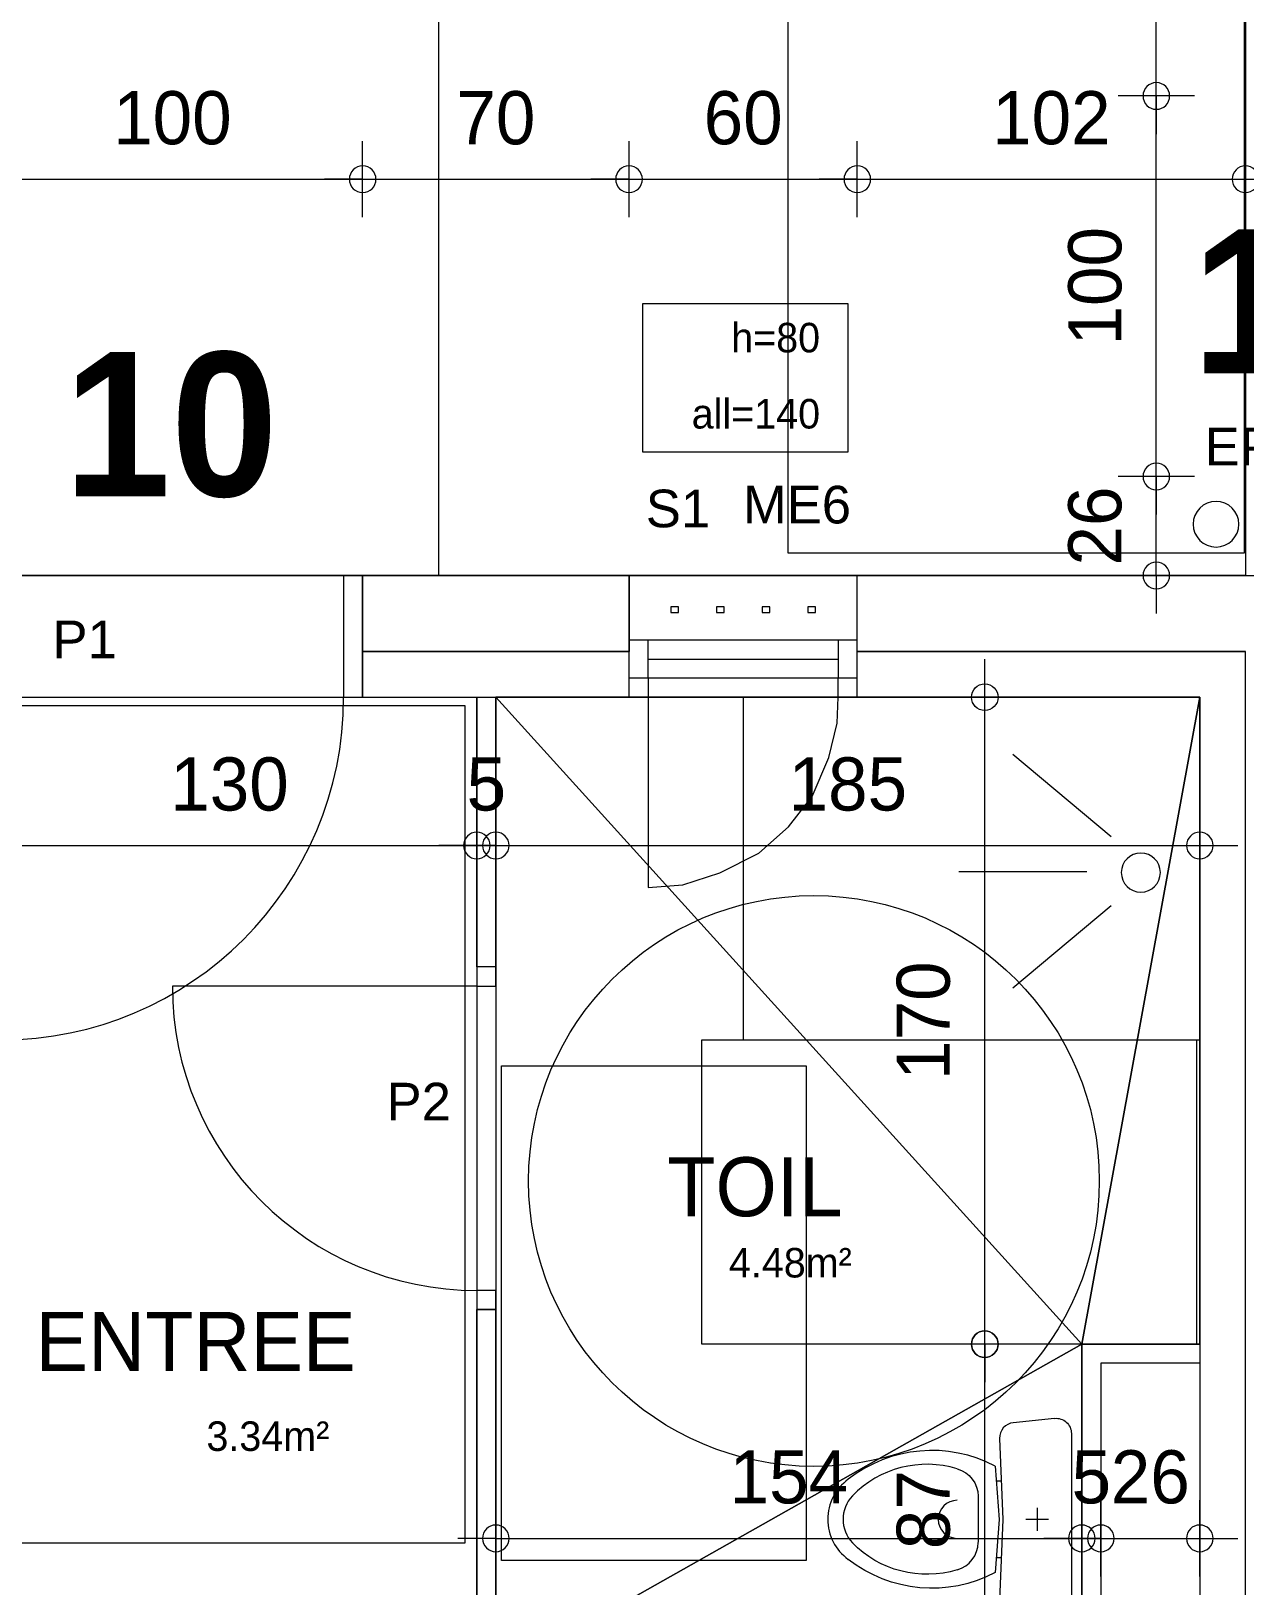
# Model space of a CAD drawing. Header units: metres. Extents: x 1.8 to 61.8, y -53.3 to -11.3.
# Drawn here: x 16.21 to 19.4, y -19.31 to -15.225 of the extents above; entities that cross this region are included whole.
import ezdxf
from ezdxf.enums import TextEntityAlignment as Align
from ezdxf.lldxf.tags import DXFTag

# ---------------------------------------------------------------- set-up
doc = ezdxf.new("R2010")
doc.units = ezdxf.units.M
doc.header["$MEASUREMENT"] = 0
for name, color, linetype in [('Calque commun', 7, 'Continuous'), ('Calque2', 7, 'Continuous'), ('Calque5', 7, 'Continuous'), ('Calque7', 7, 'Continuous'), ('Textes', 7, 'Continuous')]:
    doc.layers.add(name, color=color, linetype=linetype)
doc.styles.add('Arial9', font='arial.ttf', dxfattribs={"height": 0.098961})
doc.styles.add('Century Gothic10', font='GOTHIC.TTF', dxfattribs={"height": 0.077575})
doc.styles.add('Century Gothic15', font='GOTHIC.TTF', dxfattribs={"height": 0.139636})
doc.styles.add('Century Gothic16', font='GOTHICB.TTF', dxfattribs={"height": 0.378481})
doc.styles.add('Century Gothic18', font='GOTHIC.TTF', dxfattribs={"height": 0.155151})
tags = doc.linetypes.add('HIDDEN', pattern=[0.375, 0.25, -0.125]).pattern_tags.tags
tags[6:7] = [DXFTag(74, 4), DXFTag(75, 0), DXFTag(340, '0'), DXFTag(46, 1.0), DXFTag(50, 0.0), DXFTag(44, 0.0), DXFTag(45, 0.0)]
tags[4:5] = [DXFTag(74, 4), DXFTag(75, 0), DXFTag(340, '0'), DXFTag(46, 1.0), DXFTag(50, 0.0), DXFTag(44, 0.0), DXFTag(45, 0.0)]
tags = doc.linetypes.add('HIDDEN2', pattern=[0.1875, 0.125, -0.0625]).pattern_tags.tags
tags[6:7] = [DXFTag(74, 4), DXFTag(75, 0), DXFTag(340, '0'), DXFTag(46, 1.0), DXFTag(50, 0.0), DXFTag(44, 0.0), DXFTag(45, 0.0)]
tags[4:5] = [DXFTag(74, 4), DXFTag(75, 0), DXFTag(340, '0'), DXFTag(46, 1.0), DXFTag(50, 0.0), DXFTag(44, 0.0), DXFTag(45, 0.0)]

# ---------------------------------------------------------------- blocks, each defined once
blk = doc.blocks.new('Block52712')
at = {"layer": 'Calque commun', "color": 7, "linetype": 'Continuous', "lineweight": 18}
for p, q in [((17.0815, -16.6552), (17.7815, -16.6552)), ((18.3815, -16.6552), (19.6015, -16.6552))]:
    blk.add_line(p, q, dxfattribs=at)
at = {"layer": 'Calque commun', "color": 7, "linetype": 'Continuous', "lineweight": 9}
for p, q in [((17.0815, -16.8552), (17.7815, -16.8552)), ((18.3815, -16.8552), (19.4015, -16.8552)), ((17.0815, -16.9752), (17.7815, -16.9752)), ((18.3815, -16.9752), (19.2815, -16.9752))]:
    blk.add_line(p, q, dxfattribs=at)
blk = doc.blocks.new('Block52730')
at = {"layer": 'Calque commun', "color": 7, "linetype": 'Continuous', "lineweight": 9}
blk.add_line((19.2815, -16.9752), (19.2815, -25.3352), dxfattribs=at)
blk = doc.blocks.new('120x220')
at = {"layer": 'Calque commun', "color": 7, "linetype": 'HIDDEN', "lineweight": 9}
mesh = blk.add_polyface(dxfattribs=at)
corners = [(0, 2.2), (0, 0), (1.2, 0), (1.2, 2.2)]
mesh.append_faces([[corners[k] for k in face] for face in [(0, 1, 2, 3)]], dxfattribs={"color": 7})
blk = doc.blocks.new('new111')
at = {"layer": 'Calque commun', "color": 5, "linetype": 'Continuous', "lineweight": 9}
blk.add_arc((0, 0), 0.5, 0, 359.99941, dxfattribs=at)
blk = doc.blocks.new('new112')
at = {"layer": 'Calque commun', "color": 5, "linetype": 'Continuous', "lineweight": 9}
blk.add_arc((0, 0), 0.5, 0, 359.99941, dxfattribs=at)
blk = doc.blocks.new('DimLine55533')
at = {"layer": 'Calque commun', "color": 5, "linetype": 'Continuous', "lineweight": 9}
for p, q in [((16.0815, -15.7141), (16.0815, -15.5141)), ((17.0815, -15.7141), (17.0815, -15.5141)), ((16.0815, -15.6141), (15.9815, -15.6141)), ((16.0815, -15.6141), (17.0815, -15.6141)), ((17.0815, -15.6141), (17.1815, -15.6141))]:
    blk.add_line(p, q, dxfattribs=at)
at = {"layer": 'Calque commun', "color": 5, "linetype": 'Continuous', "lineweight": 9, "xscale": 0.07000000029802322, "yscale": 0.07000000029802322, "zscale": 0.07000000029802322}
for name, p in [('new111', (16.0815, -15.6141)), ('new112', (17.0815, -15.6141))]:
    blk.add_blockref(name, p, dxfattribs=at)
at = {"layer": 'Calque commun', "color": 5, "linetype": 'Continuous', "lineweight": 9, "style": 'Century Gothic15'}
blk.add_text('100', height=0.13964, dxfattribs=at).set_placement((16.5815, -15.5641), align=Align.BOTTOM_CENTER)
blk = doc.blocks.new('@PRES_1_$$_1-19')
at = {"layer": 'Calque commun', "color": 5, "linetype": 'Continuous', "lineweight": 9}
for p, q in [((0, 0.32), (0.6, 0.32)), ((0.6, 0.15), (0, 0.15)), ((0.05, 0.05), (0.05, 0.15)), ((0.55, 0.15), (0.55, 0.05)), ((0.05, 0.1), (0.55, 0.1)), ((0.6, 0.05), (0, 0.05)), ((0, 0), (0.6, 0))]:
    blk.add_line(p, q, dxfattribs=at)
blk = doc.blocks.new('@PRES_1_$$_1-20')
at = {"layer": 'Calque commun', "color": 7, "linetype": 'Continuous', "lineweight": 9}
blk.add_line((0, 0), (0, 0.32), dxfattribs=at)
blk = doc.blocks.new('@PRES_1_$$_1-21')
at = {"layer": 'Calque commun', "color": 7, "linetype": 'Continuous', "lineweight": 9}
blk.add_line((0, 0), (0, 0.32), dxfattribs=at)
blk = doc.blocks.new('INTER_2D_COMB7')
at = {"layer": 'Calque commun', "color": 0, "linetype": 'ByBlock', "lineweight": -2}
for name in ['@PRES_1_$$_1-19', '@PRES_1_$$_1-20']:
    blk.add_blockref(name, (0, 0), dxfattribs=at)
at = {"layer": 'Calque commun', "color": 0, "linetype": 'ByBlock', "lineweight": -2, "extrusion": (0, 0, -1), "xscale": -1, "yscale": -1, "zscale": -1, "rotation": -180}
blk.add_blockref('@PRES_1_$$_1-21', (-0.6, 0), dxfattribs=at)
blk = doc.blocks.new('PLACED_COMB7')
at = {"layer": 'Calque commun', "color": 0, "linetype": 'ByBlock', "lineweight": -2}
blk.add_blockref('INTER_2D_COMB7', (0, 0), dxfattribs=at)
blk = doc.blocks.new('new113')
at = {"layer": 'Calque commun', "color": 5, "linetype": 'Continuous', "lineweight": 9}
blk.add_arc((0, 0), 0.5, 0, 359.99941, dxfattribs=at)
blk = doc.blocks.new('new114')
at = {"layer": 'Calque commun', "color": 5, "linetype": 'Continuous', "lineweight": 9}
blk.add_arc((0, 0), 0.5, 0, 359.99941, dxfattribs=at)
blk = doc.blocks.new('DimLine55545')
at = {"layer": 'Calque commun', "color": 5, "linetype": 'Continuous', "lineweight": 9}
for p, q in [((17.0815, -15.7141), (17.0815, -15.5141)), ((17.7815, -15.7141), (17.7815, -15.5141)), ((17.0815, -15.6141), (16.9815, -15.6141)), ((17.0815, -15.6141), (17.7815, -15.6141)), ((17.7815, -15.6141), (17.8815, -15.6141))]:
    blk.add_line(p, q, dxfattribs=at)
at = {"layer": 'Calque commun', "color": 5, "linetype": 'Continuous', "lineweight": 9, "xscale": 0.07000000029802322, "yscale": 0.07000000029802322, "zscale": 0.07000000029802322}
for name, p in [('new113', (17.0815, -15.6141)), ('new114', (17.7815, -15.6141))]:
    blk.add_blockref(name, p, dxfattribs=at)
at = {"layer": 'Calque commun', "color": 5, "linetype": 'Continuous', "lineweight": 9, "style": 'Century Gothic15'}
blk.add_text('70', height=0.13964, dxfattribs=at).set_placement((17.4315, -15.5641), align=Align.BOTTOM_CENTER)
blk = doc.blocks.new('new115')
at = {"layer": 'Calque commun', "color": 5, "linetype": 'Continuous', "lineweight": 9}
blk.add_arc((0, 0), 0.5, 0, 359.99941, dxfattribs=at)
blk = doc.blocks.new('new116')
at = {"layer": 'Calque commun', "color": 5, "linetype": 'Continuous', "lineweight": 9}
blk.add_arc((0, 0), 0.5, 0, 359.99941, dxfattribs=at)
blk = doc.blocks.new('DimLine55553')
at = {"layer": 'Calque commun', "color": 5, "linetype": 'Continuous', "lineweight": 9}
for p, q in [((17.7815, -15.7141), (17.7815, -15.5141)), ((18.3815, -15.7141), (18.3815, -15.5141)), ((17.7815, -15.6141), (17.6815, -15.6141)), ((17.7815, -15.6141), (18.3815, -15.6141)), ((18.3815, -15.6141), (18.4815, -15.6141))]:
    blk.add_line(p, q, dxfattribs=at)
at = {"layer": 'Calque commun', "color": 5, "linetype": 'Continuous', "lineweight": 9, "xscale": 0.07000000029802322, "yscale": 0.07000000029802322, "zscale": 0.07000000029802322}
for name, p in [('new115', (17.7815, -15.6141)), ('new116', (18.3815, -15.6141))]:
    blk.add_blockref(name, p, dxfattribs=at)
at = {"layer": 'Calque commun', "color": 5, "linetype": 'Continuous', "lineweight": 9, "style": 'Century Gothic15'}
blk.add_text('60', height=0.13964, dxfattribs=at).set_placement((18.0815, -15.5641), align=Align.BOTTOM_CENTER)
blk = doc.blocks.new('new117')
at = {"layer": 'Calque commun', "color": 5, "linetype": 'Continuous', "lineweight": 9}
blk.add_arc((0, 0), 0.5, 0, 359.99941, dxfattribs=at)
blk = doc.blocks.new('new118')
at = {"layer": 'Calque commun', "color": 5, "linetype": 'Continuous', "lineweight": 9}
blk.add_arc((0, 0), 0.5, 0, 359.99941, dxfattribs=at)
blk = doc.blocks.new('DimLine55561')
at = {"layer": 'Calque commun', "color": 5, "linetype": 'Continuous', "lineweight": 9}
for p, q in [((18.3815, -15.7141), (18.3815, -15.5141)), ((19.4015, -15.7141), (19.4015, -15.5141)), ((18.3815, -15.6141), (18.2815, -15.6141)), ((18.3815, -15.6141), (19.4015, -15.6141)), ((19.4015, -15.6141), (19.5015, -15.6141))]:
    blk.add_line(p, q, dxfattribs=at)
at = {"layer": 'Calque commun', "color": 5, "linetype": 'Continuous', "lineweight": 9, "xscale": 0.07000000029802322, "yscale": 0.07000000029802322, "zscale": 0.07000000029802322}
for name, p in [('new117', (18.3815, -15.6141)), ('new118', (19.4015, -15.6141))]:
    blk.add_blockref(name, p, dxfattribs=at)
at = {"layer": 'Calque commun', "color": 5, "linetype": 'Continuous', "lineweight": 9, "style": 'Century Gothic15'}
blk.add_text('102', height=0.13964, dxfattribs=at).set_placement((18.8915, -15.5641), align=Align.BOTTOM_CENTER)
blk = doc.blocks.new('new129')
at = {"layer": 'Calque commun', "color": 5, "linetype": 'Continuous', "lineweight": 9}
blk.add_arc((0, 0), 0.5, 0, 359.99941, dxfattribs=at)
blk = doc.blocks.new('new130')
at = {"layer": 'Calque commun', "color": 5, "linetype": 'Continuous', "lineweight": 9}
blk.add_arc((0, 0), 0.5, 0, 359.99941, dxfattribs=at)
blk = doc.blocks.new('DimLine55793')
at = {"layer": 'Calque commun', "color": 5, "linetype": 'Continuous', "lineweight": 9}
for p, q in [((19.1673, -16.3952), (19.1673, -16.2952)), ((19.2673, -16.3952), (19.0673, -16.3952)), ((19.1673, -16.6552), (19.1673, -16.3952)), ((19.2673, -16.6552), (19.0673, -16.6552)), ((19.1673, -16.6552), (19.1673, -16.7552))]:
    blk.add_line(p, q, dxfattribs=at)
at = {"layer": 'Calque commun', "color": 5, "linetype": 'Continuous', "lineweight": 9, "xscale": 0.07000000029802322, "yscale": 0.07000000029802322, "zscale": 0.07000000029802322, "rotation": 90}
for name, p in [('new130', (19.1673, -16.3952)), ('new129', (19.1673, -16.6552))]:
    blk.add_blockref(name, p, dxfattribs=at)
at = {"layer": 'Calque commun', "color": 5, "linetype": 'Continuous', "lineweight": 9, "style": 'Century Gothic15'}
blk.add_text('26', height=0.13964, rotation=90, dxfattribs=at).set_placement((19.1173, -16.5252), align=Align.BOTTOM_CENTER)
blk = doc.blocks.new('new131')
at = {"layer": 'Calque commun', "color": 5, "linetype": 'Continuous', "lineweight": 9}
blk.add_arc((0, 0), 0.5, 0, 359.99941, dxfattribs=at)
blk = doc.blocks.new('new132')
at = {"layer": 'Calque commun', "color": 5, "linetype": 'Continuous', "lineweight": 9}
blk.add_arc((0, 0), 0.5, 0, 359.99941, dxfattribs=at)
blk = doc.blocks.new('DimLine55801')
at = {"layer": 'Calque commun', "color": 5, "linetype": 'Continuous', "lineweight": 9}
for p, q in [((19.1673, -15.3952), (19.1673, -15.2952)), ((19.2673, -15.3952), (19.0673, -15.3952)), ((19.1673, -16.3952), (19.1673, -15.3952)), ((19.2673, -16.3952), (19.0673, -16.3952)), ((19.1673, -16.3952), (19.1673, -16.4952))]:
    blk.add_line(p, q, dxfattribs=at)
at = {"layer": 'Calque commun', "color": 5, "linetype": 'Continuous', "lineweight": 9, "xscale": 0.07000000029802322, "yscale": 0.07000000029802322, "zscale": 0.07000000029802322, "rotation": 90}
for name, p in [('new132', (19.1673, -15.3952)), ('new131', (19.1673, -16.3952))]:
    blk.add_blockref(name, p, dxfattribs=at)
at = {"layer": 'Calque commun', "color": 5, "linetype": 'Continuous', "lineweight": 9, "style": 'Century Gothic15'}
blk.add_text('100', height=0.13964, rotation=90, dxfattribs=at).set_placement((19.1173, -15.8952), align=Align.BOTTOM_CENTER)
blk = doc.blocks.new('new133')
at = {"layer": 'Calque commun', "color": 5, "linetype": 'Continuous', "lineweight": 9}
blk.add_arc((0, 0), 0.5, 0, 359.99941, dxfattribs=at)
blk = doc.blocks.new('new134')
at = {"layer": 'Calque commun', "color": 5, "linetype": 'Continuous', "lineweight": 9}
blk.add_arc((0, 0), 0.5, 0, 359.99941, dxfattribs=at)
blk = doc.blocks.new('DimLine55809')
at = {"layer": 'Calque commun', "color": 5, "linetype": 'Continuous', "lineweight": 9}
for p, q in [((19.1673, -14.7998), (19.1673, -14.6998)), ((19.2673, -14.7998), (19.0673, -14.7998)), ((19.1673, -15.3952), (19.1673, -14.7998)), ((19.2673, -15.3952), (19.0673, -15.3952)), ((19.1673, -15.3952), (19.1673, -15.4952))]:
    blk.add_line(p, q, dxfattribs=at)
at = {"layer": 'Calque commun', "color": 5, "linetype": 'Continuous', "lineweight": 9, "xscale": 0.07000000029802322, "yscale": 0.07000000029802322, "zscale": 0.07000000029802322, "rotation": 90}
for name, p in [('new134', (19.1673, -14.7998)), ('new133', (19.1673, -15.3952))]:
    blk.add_blockref(name, p, dxfattribs=at)
at = {"layer": 'Calque commun', "color": 5, "linetype": 'Continuous', "lineweight": 9, "style": 'Century Gothic15'}
blk.add_text('60', height=0.13964, rotation=90, dxfattribs=at).set_placement((19.1173, -15.0975), align=Align.BOTTOM_CENTER)
blk = doc.blocks.new('douche90x120')
at = {"layer": 'Calque commun', "color": 7, "linetype": 'Continuous', "lineweight": 9}
for p, q in [((-0.491, -0.1501), (-0.2333, -0.3664)), ((-0.6334, -0.4582), (-0.2969, -0.4582)), ((-0.491, -0.7635), (-0.2333, -0.5472))]:
    blk.add_line(p, q, dxfattribs=at)
blk.add_arc((-0.1549, -0.4608), 0.0514, 90, 89.9994, dxfattribs=at)
mesh = blk.add_polyface(dxfattribs=at)
corners = [(-1.2, -0.9), (0, -0.9), (0, 0), (-1.2, 0)]
mesh.append_faces([[corners[k] for k in face] for face in [(0, 1, 2, 3)]], dxfattribs={"color": 7})
blk = doc.blocks.new('80x130')
at = {"layer": 'Calque commun', "color": 7, "linetype": 'HIDDEN', "lineweight": 9}
mesh = blk.add_polyface(dxfattribs=at)
corners = [(0, 0), (0, 1.3), (0.8, 1.3), (0.8, 0)]
mesh.append_faces([[corners[k] for k in face] for face in [(0, 1, 2, 3)]], dxfattribs={"color": 7})
blk = doc.blocks.new('xmodule1pcent')
at = {"layer": 'Calque commun', "color": 5, "linetype": 'Continuous', "lineweight": 9}
blk.add_arc((0, 0), 0.5, 0, 359.99941, dxfattribs=at)
blk = doc.blocks.new('xmodule1pcent2')
at = {"layer": 'Calque commun', "color": 5, "linetype": 'Continuous', "lineweight": 9}
blk.add_arc((0, 0), 0.5, 0, 359.99941, dxfattribs=at)
blk = doc.blocks.new('DimLine53246')
at = {"layer": 'Calque commun', "color": 5, "linetype": 'Continuous', "lineweight": 9}
for p, q in [((16.0815, -18.1163), (16.0815, -18.3163)), ((17.3815, -18.1163), (17.3815, -18.3163)), ((16.0815, -18.2163), (15.9815, -18.2163)), ((16.0815, -18.2163), (17.3815, -18.2163)), ((17.3815, -18.2163), (17.4815, -18.2163))]:
    blk.add_line(p, q, dxfattribs=at)
at = {"layer": 'Calque commun', "color": 5, "linetype": 'Continuous', "lineweight": 9, "xscale": 0.07000000029802322, "yscale": 0.07000000029802322, "zscale": 0.07000000029802322}
for name, p in [('xmodule1pcent', (16.0815, -18.2163)), ('xmodule1pcent2', (17.3815, -18.2163))]:
    blk.add_blockref(name, p, dxfattribs=at)
at = {"layer": 'Calque commun', "color": 5, "linetype": 'Continuous', "lineweight": 9, "style": 'Century Gothic15'}
blk.add_text('130', height=0.13964, dxfattribs=at).set_placement((16.7315, -18.1663), align=Align.BOTTOM_CENTER)
blk = doc.blocks.new('@PRES_1_$$_1-31')
at = {"layer": 'Calque commun', "color": 5, "linetype": 'Continuous', "lineweight": 9}
blk.add_line((0.05, 0.05), (0.05, 0.85), dxfattribs=at)
at = {"layer": 'Calque commun', "color": 5, "linetype": 'Continuous', "lineweight": 9, "extrusion": (0, 0, -1)}
blk.add_arc((-0.05, 0.05), 0.8, 90, 180, dxfattribs=at)
at = {"layer": 'Calque commun', "color": 5, "linetype": 'Continuous', "lineweight": 9}
mesh = blk.add_polyface(dxfattribs=at)
corners = [(0, 0), (0, 0.05), (0.05, 0.05), (0.05, 0)]
mesh.append_faces([[corners[k] for k in face] for face in [(0, 1, 2, 3)]], dxfattribs={"color": 5})
mesh = blk.add_polyface(dxfattribs=at)
corners = [(0.85, 0), (0.85, 0.05), (0.9, 0.05), (0.9, 0)]
mesh.append_faces([[corners[k] for k in face] for face in [(0, 1, 2, 3)]], dxfattribs={"color": 5})
blk = doc.blocks.new('@PRES_1_$$_1-32')
at = {"layer": 'Calque commun', "color": 0, "linetype": 'Continuous', "lineweight": 9}
blk.add_line((0, 0), (0, 0.05), dxfattribs=at)
blk = doc.blocks.new('@PRES_1_$$_1-33')
at = {"layer": 'Calque commun', "color": 0, "linetype": 'Continuous', "lineweight": 9}
blk.add_line((0, 0), (0, 0.05), dxfattribs=at)
blk = doc.blocks.new('INTER_2D_COMB11')
at = {"layer": 'Calque5', "color": 0, "linetype": 'ByBlock', "lineweight": -2}
blk.add_blockref('@PRES_1_$$_1-31', (0, 0), dxfattribs=at)
at = {"layer": 'Calque5', "color": 15, "linetype": 'ByBlock', "lineweight": -2}
blk.add_blockref('@PRES_1_$$_1-32', (0, 0), dxfattribs=at)
at = {"layer": 'Calque5', "color": 15, "linetype": 'ByBlock', "lineweight": -2, "extrusion": (0, 0, -1), "xscale": -1, "yscale": -1, "zscale": -1, "rotation": -180}
blk.add_blockref('@PRES_1_$$_1-33', (-0.9, 0), dxfattribs=at)
blk = doc.blocks.new('PLACED_COMB11')
at = {"layer": 'Calque5', "color": 0, "linetype": 'ByBlock', "lineweight": -2}
blk.add_blockref('INTER_2D_COMB11', (0, 0), dxfattribs=at)
blk = doc.blocks.new('xmodule1pcent7')
at = {"layer": 'Calque commun', "color": 5, "linetype": 'Continuous', "lineweight": 9}
blk.add_arc((0, 0), 0.5, 0, 359.99941, dxfattribs=at)
blk = doc.blocks.new('xmodule1pcent8')
at = {"layer": 'Calque commun', "color": 5, "linetype": 'Continuous', "lineweight": 9}
blk.add_arc((0, 0), 0.5, 0, 359.99941, dxfattribs=at)
blk = doc.blocks.new('DimLine55283')
at = {"layer": 'Calque commun', "color": 5, "linetype": 'Continuous', "lineweight": 9}
for p, q in [((17.3815, -18.3163), (17.3815, -18.1163)), ((17.4315, -18.1163), (17.4315, -18.3163)), ((17.3815, -18.2163), (17.2815, -18.2163)), ((17.3815, -18.2163), (17.4315, -18.2163)), ((17.4315, -18.2163), (17.5315, -18.2163))]:
    blk.add_line(p, q, dxfattribs=at)
at = {"layer": 'Calque commun', "color": 5, "linetype": 'Continuous', "lineweight": 9, "xscale": 0.07000000029802322, "yscale": 0.07000000029802322, "zscale": 0.07000000029802322}
for name, p in [('xmodule1pcent7', (17.3815, -18.2163)), ('xmodule1pcent8', (17.4315, -18.2163))]:
    blk.add_blockref(name, p, dxfattribs=at)
at = {"layer": 'Calque commun', "color": 5, "linetype": 'Continuous', "lineweight": 9, "style": 'Century Gothic15'}
blk.add_text('5', height=0.1396, dxfattribs=at).set_placement((17.4065, -18.1663), align=Align.BOTTOM_CENTER)
blk = doc.blocks.new('xmodule1pcent9')
at = {"layer": 'Calque commun', "color": 5, "linetype": 'Continuous', "lineweight": 9}
blk.add_arc((0, 0), 0.5, 0, 359.99941, dxfattribs=at)
blk = doc.blocks.new('xmodule1pcent10')
at = {"layer": 'Calque commun', "color": 5, "linetype": 'Continuous', "lineweight": 9}
blk.add_arc((0, 0), 0.5, 0, 359.99941, dxfattribs=at)
blk = doc.blocks.new('DimLine55291')
at = {"layer": 'Calque commun', "color": 5, "linetype": 'Continuous', "lineweight": 9}
for p, q in [((17.4315, -20.1369), (17.4315, -19.9369)), ((18.9715, -20.1369), (18.9715, -19.9369)), ((17.4315, -20.0369), (17.3315, -20.0369)), ((17.4315, -20.0369), (18.9715, -20.0369)), ((18.9715, -20.0369), (19.0715, -20.0369))]:
    blk.add_line(p, q, dxfattribs=at)
at = {"layer": 'Calque commun', "color": 5, "linetype": 'Continuous', "lineweight": 9, "xscale": 0.07000000029802322, "yscale": 0.07000000029802322, "zscale": 0.07000000029802322}
for name, p in [('xmodule1pcent9', (17.4315, -20.0369)), ('xmodule1pcent10', (18.9715, -20.0369))]:
    blk.add_blockref(name, p, dxfattribs=at)
at = {"layer": 'Calque commun', "color": 5, "linetype": 'Continuous', "lineweight": 9, "style": 'Century Gothic15'}
blk.add_text('154', height=0.13964, dxfattribs=at).set_placement((18.2015, -19.9869), align=Align.BOTTOM_CENTER)
blk = doc.blocks.new('xmodule1pcent11')
at = {"layer": 'Calque commun', "color": 5, "linetype": 'Continuous', "lineweight": 9}
blk.add_arc((0, 0), 0.5, 0, 359.99941, dxfattribs=at)
blk = doc.blocks.new('xmodule1pcent12')
at = {"layer": 'Calque commun', "color": 5, "linetype": 'Continuous', "lineweight": 9}
blk.add_arc((0, 0), 0.5, 0, 359.99941, dxfattribs=at)
blk = doc.blocks.new('DimLine55302')
at = {"layer": 'Calque commun', "color": 5, "linetype": 'Continuous', "lineweight": 9}
for p, q in [((18.9715, -20.1369), (18.9715, -19.9369)), ((19.0215, -20.1369), (19.0215, -19.9369)), ((18.9715, -20.0369), (18.8715, -20.0369)), ((18.9715, -20.0369), (19.0215, -20.0369)), ((19.0215, -20.0369), (19.1215, -20.0369))]:
    blk.add_line(p, q, dxfattribs=at)
at = {"layer": 'Calque commun', "color": 5, "linetype": 'Continuous', "lineweight": 9, "xscale": 0.07000000029802322, "yscale": 0.07000000029802322, "zscale": 0.07000000029802322}
for name, p in [('xmodule1pcent11', (18.9715, -20.0369)), ('xmodule1pcent12', (19.0215, -20.0369))]:
    blk.add_blockref(name, p, dxfattribs=at)
at = {"layer": 'Calque commun', "color": 5, "linetype": 'Continuous', "lineweight": 9, "style": 'Century Gothic15'}
blk.add_text('5', height=0.1396, dxfattribs=at).set_placement((18.9965, -19.9869), align=Align.BOTTOM_CENTER)
blk = doc.blocks.new('xmodule1pcent21')
at = {"layer": 'Calque commun', "color": 5, "linetype": 'Continuous', "lineweight": 9}
blk.add_arc((0, 0), 0.5, 0, 359.99941, dxfattribs=at)
blk = doc.blocks.new('xmodule1pcent22')
at = {"layer": 'Calque commun', "color": 5, "linetype": 'Continuous', "lineweight": 9}
blk.add_arc((0, 0), 0.5, 0, 359.99941, dxfattribs=at)
blk = doc.blocks.new('DimLine55360')
at = {"layer": 'Calque commun', "color": 5, "linetype": 'Continuous', "lineweight": 9}
for p, q in [((18.7164, -17.8266), (18.7164, -17.7266)), ((18.8164, -17.8266), (18.6164, -17.8266)), ((18.7164, -19.5266), (18.7164, -17.8266)), ((18.8164, -19.5266), (18.6164, -19.5266)), ((18.7164, -19.5266), (18.7164, -19.6266))]:
    blk.add_line(p, q, dxfattribs=at)
at = {"layer": 'Calque commun', "color": 5, "linetype": 'Continuous', "lineweight": 9, "extrusion": (0, 0, -1), "xscale": -0.07000000029802322, "yscale": -0.07000000029802322, "zscale": -0.07000000029802322, "rotation": 90}
for name, p in [('xmodule1pcent22', (-18.7164, -17.8266)), ('xmodule1pcent21', (-18.7164, -19.5266))]:
    blk.add_blockref(name, p, dxfattribs=at)
at = {"layer": 'Calque commun', "color": 5, "linetype": 'Continuous', "lineweight": 9, "style": 'Century Gothic15'}
blk.add_text('170', height=0.13964, rotation=90, dxfattribs=at).set_placement((18.6664, -18.6766), align=Align.BOTTOM_CENTER)
blk = doc.blocks.new('xmodule1pcent23')
at = {"layer": 'Calque commun', "color": 5, "linetype": 'Continuous', "lineweight": 9}
blk.add_arc((0, 0), 0.5, 0, 359.99941, dxfattribs=at)
blk = doc.blocks.new('xmodule1pcent24')
at = {"layer": 'Calque commun', "color": 5, "linetype": 'Continuous', "lineweight": 9}
blk.add_arc((0, 0), 0.5, 0, 359.99941, dxfattribs=at)
blk = doc.blocks.new('DimLine55368')
at = {"layer": 'Calque commun', "color": 5, "linetype": 'Continuous', "lineweight": 9}
for p, q in [((18.7164, -19.5266), (18.7164, -19.4266)), ((18.8164, -19.5266), (18.6164, -19.5266)), ((18.7164, -20.3966), (18.7164, -19.5266)), ((18.8164, -20.3966), (18.6164, -20.3966)), ((18.7164, -20.3966), (18.7164, -20.4966))]:
    blk.add_line(p, q, dxfattribs=at)
at = {"layer": 'Calque commun', "color": 5, "linetype": 'Continuous', "lineweight": 9, "xscale": 0.07000000029802322, "yscale": 0.07000000029802322, "zscale": 0.07000000029802322, "rotation": 90}
for name, p in [('xmodule1pcent24', (18.7164, -19.5266)), ('xmodule1pcent23', (18.7164, -20.3966))]:
    blk.add_blockref(name, p, dxfattribs=at)
at = {"layer": 'Calque commun', "color": 5, "linetype": 'Continuous', "lineweight": 9, "style": 'Century Gothic15'}
blk.add_text('87', height=0.13964, rotation=90, dxfattribs=at).set_placement((18.6664, -19.9616), align=Align.BOTTOM_CENTER)
blk = doc.blocks.new('xmodule1pcent37')
at = {"layer": 'Calque commun', "color": 5, "linetype": 'Continuous', "lineweight": 9}
blk.add_arc((0, 0), 0.5, 0, 359.99941, dxfattribs=at)
blk = doc.blocks.new('xmodule1pcent38')
at = {"layer": 'Calque commun', "color": 5, "linetype": 'Continuous', "lineweight": 9}
blk.add_arc((0, 0), 0.5, 0, 359.99941, dxfattribs=at)
blk = doc.blocks.new('DimLine55777')
at = {"layer": 'Calque commun', "color": 5, "linetype": 'Continuous', "lineweight": 9}
for p, q in [((19.0215, -20.1369), (19.0215, -19.9369)), ((19.2815, -20.1369), (19.2815, -19.9369)), ((19.0215, -20.0369), (18.9215, -20.0369)), ((19.0215, -20.0369), (19.2815, -20.0369)), ((19.2815, -20.0369), (19.3815, -20.0369))]:
    blk.add_line(p, q, dxfattribs=at)
at = {"layer": 'Calque commun', "color": 5, "linetype": 'Continuous', "lineweight": 9, "xscale": 0.07000000029802322, "yscale": 0.07000000029802322, "zscale": 0.07000000029802322}
for name, p in [('xmodule1pcent37', (19.0215, -20.0369)), ('xmodule1pcent38', (19.2815, -20.0369))]:
    blk.add_blockref(name, p, dxfattribs=at)
at = {"layer": 'Calque commun', "color": 5, "linetype": 'Continuous', "lineweight": 9, "style": 'Century Gothic15'}
blk.add_text('26', height=0.13964, dxfattribs=at).set_placement((19.1515, -19.9869), align=Align.BOTTOM_CENTER)
blk = doc.blocks.new('xmodule1pcent65')
at = {"layer": 'Calque commun', "color": 5, "linetype": 'Continuous', "lineweight": 9}
blk.add_arc((0, 0), 0.5, 0, 359.99941, dxfattribs=at)
blk = doc.blocks.new('xmodule1pcent66')
at = {"layer": 'Calque commun', "color": 5, "linetype": 'Continuous', "lineweight": 9}
blk.add_arc((0, 0), 0.5, 0, 359.99941, dxfattribs=at)
blk = doc.blocks.new('DimLine60911')
at = {"layer": 'Calque commun', "color": 5, "linetype": 'Continuous', "lineweight": 9}
for p, q in [((17.4315, -18.3163), (17.4315, -18.1163)), ((19.2815, -18.3163), (19.2815, -18.1163)), ((17.4315, -18.2163), (17.3315, -18.2163)), ((17.4315, -18.2163), (19.2815, -18.2163)), ((19.2815, -18.2163), (19.3815, -18.2163))]:
    blk.add_line(p, q, dxfattribs=at)
at = {"layer": 'Calque commun', "color": 5, "linetype": 'Continuous', "lineweight": 9, "xscale": 0.07000000029802322, "yscale": 0.07000000029802322, "zscale": 0.07000000029802322}
for name, p in [('xmodule1pcent65', (17.4315, -18.2163)), ('xmodule1pcent66', (19.2815, -18.2163))]:
    blk.add_blockref(name, p, dxfattribs=at)
at = {"layer": 'Calque commun', "color": 5, "linetype": 'Continuous', "lineweight": 9, "style": 'Century Gothic15'}
blk.add_text('185', height=0.13964, dxfattribs=at).set_placement((18.3565, -18.1663), align=Align.BOTTOM_CENTER)
blk = doc.blocks.new('xmodule1pcent67')
at = {"layer": 'Calque commun', "color": 7, "linetype": 'Continuous', "lineweight": 9}
blk.add_line((17.3815, -18.4516), (17.3815, -17.8266), dxfattribs=at)
at = {"layer": 'Calque commun', "color": 15, "linetype": 'Continuous', "lineweight": 18}
for p, q in [((17.3815, -17.8266), (17.4315, -17.8266)), ((17.3815, -18.5355), (17.3815, -17.8266)), ((17.4315, -18.5355), (17.4315, -17.8266)), ((17.3815, -20.3966), (17.3815, -19.4355)), ((17.4315, -20.3966), (17.4315, -19.4355)), ((19.2815, -19.5266), (18.9715, -19.5266)), ((18.9715, -19.5266), (18.9715, -20.3966)), ((19.2815, -19.5266), (19.2815, -19.5766)), ((19.2815, -19.5766), (19.0215, -19.5766)), ((19.0215, -19.5766), (19.0215, -20.3966))]:
    blk.add_line(p, q, dxfattribs=at)
at = {"layer": 'Calque commun', "color": 7, "linetype": 'HIDDEN', "lineweight": 9, "extrusion": (1.22461e-16, 0, -1)}
blk.add_arc((-18.2675, -19.0978), 0.75, 270, 269.9994, dxfattribs=at)
at = {"layer": 'Calque commun', "color": 5, "linetype": 'Continuous', "lineweight": 9}
for name in ['DimLine55360', 'DimLine53246', 'DimLine55283', 'DimLine60911', 'DimLine55368', 'DimLine55291', 'DimLine55302', 'DimLine55777']:
    blk.add_blockref(name, (0, 0), dxfattribs=at)
at = {"layer": 'Calque commun', "color": 0, "linetype": 'ByBlock', "lineweight": -2}
for name, p in [('120x220', (16.1509, -20.049)), ('douche90x120', (19.2815, -17.8266))]:
    blk.add_blockref(name, p, dxfattribs=at)
at = {"layer": 'Calque commun', "color": 0, "linetype": 'ByBlock', "lineweight": -2, "extrusion": (0, 0, -1), "xscale": -1, "yscale": -1, "zscale": -1, "rotation": 90.00000000000001}
blk.add_blockref('PLACED_COMB11', (-17.4315, -18.5355), dxfattribs=at)
at = {"layer": 'Calque commun', "color": 0, "linetype": 'ByBlock', "lineweight": -2}
for p, rotation in [((19.273, -19.5266), 90), ((18.2468, -18.7954), 180)]:
    blk.add_blockref('80x130', p, dxfattribs=dict(at, rotation=rotation))
at = {"layer": 'Calque commun', "color": 9, "linetype": 'ByBlock', "lineweight": -2, "style": 'Century Gothic10'}
for s, p in [('4.48m²', (18.3669, -19.2738)), ('3.34m²', (16.9937, -19.7295, 0))]:
    blk.add_text(s, height=0.07758, dxfattribs=at).set_placement(p, align=Align.TOP_RIGHT)
at = {"layer": 'Textes', "color": 5, "linetype": 'ByBlock', "lineweight": -2, "style": 'Arial9'}
blk.add_text('P2', height=0.09896, dxfattribs=at).set_placement((17.1443, -18.9684), align=Align.BOTTOM_LEFT)
at = {"layer": 'Textes', "color": 5, "linetype": 'ByBlock', "lineweight": -2, "style": 'Century Gothic18'}
for s, p in [('TOIL', (17.8819, -19.0354)), ('ENTREE', (16.2216, -19.4417))]:
    blk.add_text(s, height=0.15515, dxfattribs=at).set_placement(p, align=Align.TOP_LEFT)
at = {"layer": 'Calque commun', "color": 9, "linetype": 'Continuous', "lineweight": 18}
mesh = blk.add_polyface(dxfattribs=at)
corners = [(17.262, -21.4566), (17.262, -21.3766), (17.1586, -21.4553), (16.0315, -17.8266), (13.9816, -20.2866), (16.0315, -20.4766), (17.0395, -21.5019), (18.2659, -20.4766), (18.2659, -21.3766), (16.9815, -21.654), (13.9816, -21.0066), (13.3216, -26.1866), (16.9815, -22.4041), (19.2815, -26.1866), (13.3216, -21.0066), (19.2815, -22.4041), (13.3216, -20.2866), (13.3216, -17.8268)]
mesh.append_faces([[corners[k] for k in face] for face in [(7, 1, 8), (11, 10, 14)]], dxfattribs={"vtx0": -1, "color": 9})
mesh.append_faces([[corners[k] for k in face] for face in [(3, 4, 5), (9, 10, 12), (10, 5, 4)]], dxfattribs={"vtx0": -1, "vtx1": -1, "color": 9})
mesh.append_faces([[corners[k] for k in face] for face in [(6, 1, 5), (9, 5, 10), (11, 12, 10)]], dxfattribs={"vtx0": -1, "vtx1": -1, "vtx2": -1, "color": 9})
mesh.append_faces([[corners[k] for k in face] for face in [(0, 1, 2), (15, 12, 13), (16, 4, 17)]], dxfattribs={"vtx1": -1, "color": 9})
mesh.append_faces([[corners[k] for k in face] for face in [(7, 5, 1), (6, 2, 1), (11, 13, 12), (9, 6, 5), (3, 17, 4)]], dxfattribs={"vtx1": -1, "vtx2": -1, "color": 9})
at = {"layer": 'Calque commun', "color": 9, "linetype": 'Continuous', "lineweight": 9}
mesh = blk.add_polyface(dxfattribs=at)
corners = [(17.3815, -20.3966), (16.0815, -20.3966), (16.0815, -17.8266), (17.3815, -17.8266)]
mesh.append_faces([[corners[k] for k in face] for face in [(0, 1, 2, 3)]], dxfattribs={"color": 9})
at = {"layer": 'Calque commun', "color": 9, "linetype": 'Continuous', "lineweight": 18}
mesh = blk.add_polyface(dxfattribs=at)
corners = [(18.9715, -20.3966), (18.9715, -19.5266), (17.4315, -20.3966), (19.2815, -17.8266), (19.2815, -19.5266), (17.4315, -17.8266)]
mesh.append_faces([[corners[k] for k in face] for face in [(3, 1, 4)]], dxfattribs={"vtx0": -1, "color": 9})
mesh.append_faces([[corners[k] for k in face] for face in [(0, 1, 2)]], dxfattribs={"vtx1": -1, "color": 9})
mesh.append_faces([[corners[k] for k in face] for face in [(5, 2, 1), (3, 5, 1)]], dxfattribs={"vtx1": -1, "vtx2": -1, "color": 9})
blk = doc.blocks.new('@PRES_1_$$_1-25')
at = {"layer": 'Calque commun', "color": 5, "linetype": 'Continuous', "lineweight": 9}
blk.add_line((0.05, 0.32), (0.05, 1.22), dxfattribs=at)
at = {"layer": 'Calque commun', "color": 5, "linetype": 'Continuous', "lineweight": 9, "extrusion": (0, 0, -1)}
blk.add_arc((-0.05, 0.32), 0.9, 90, 180, dxfattribs=at)
at = {"layer": 'Calque commun', "color": 5, "linetype": 'Continuous', "lineweight": 9}
mesh = blk.add_polyface(dxfattribs=at)
corners = [(0, 0), (0, 0.32), (0.05, 0.32), (0.05, 0)]
mesh.append_faces([[corners[k] for k in face] for face in [(0, 1, 2, 3)]], dxfattribs={"color": 5})
mesh = blk.add_polyface(dxfattribs=at)
corners = [(0.95, 0), (0.95, 0.32), (1, 0.32), (1, 0)]
mesh.append_faces([[corners[k] for k in face] for face in [(0, 1, 2, 3)]], dxfattribs={"color": 5})
blk = doc.blocks.new('@PRES_1_$$_1-26')
at = {"layer": 'Calque commun', "color": 0, "linetype": 'ByBlock', "lineweight": -2}
blk.add_line((0, 0), (0, 0.32), dxfattribs=at)
blk = doc.blocks.new('@PRES_1_$$_1-27')
at = {"layer": 'Calque commun', "color": 0, "linetype": 'ByBlock', "lineweight": -2}
blk.add_line((0, 0), (0, 0.32), dxfattribs=at)
blk = doc.blocks.new('INTER_2D_COMB9')
at = {"layer": 'Calque7', "color": 0, "linetype": 'ByBlock', "lineweight": -2}
blk.add_blockref('@PRES_1_$$_1-25', (0, 0), dxfattribs=at)
at = {"layer": 'Calque7', "color": 7, "linetype": 'Continuous', "lineweight": 9}
blk.add_blockref('@PRES_1_$$_1-26', (0, 0), dxfattribs=at)
at = {"layer": 'Calque7', "color": 7, "linetype": 'Continuous', "lineweight": 9, "extrusion": (0, 0, -1), "xscale": -1, "yscale": -1, "zscale": -1, "rotation": -180}
blk.add_blockref('@PRES_1_$$_1-27', (-1, 0), dxfattribs=at)
blk = doc.blocks.new('PLACED_COMB9')
at = {"layer": 'Calque7', "color": 0, "linetype": 'ByBlock', "lineweight": -2}
blk.add_blockref('INTER_2D_COMB9', (0, 0), dxfattribs=at)
blk = doc.blocks.new('wc-3')
at = {"layer": 'Calque2', "color": 6, "linetype": 'Continuous', "lineweight": 9}
for p, q in [((-0.2256, 0), (0.2256, 0)), ((-0.2653, -0.0442), (-0.2539, -0.1527)), ((0, -0.06), (0, -0.12)), ((0.2539, -0.1527), (0.2653, -0.0442)), ((-0.03, -0.09), (0.03, -0.09)), ((-0.2125, -0.1885), (0, -0.18)), ((-0.14, -0.2), (0, -0.19)), ((-0.1, -0.184), (-0.1, -0.1971)), ((0, -0.18), (0.2125, -0.1885)), ((0, -0.19), (0.14, -0.2)), ((0.1, -0.1971), (0.1, -0.184)), ((-0.06, -0.2451), (0.06, -0.2451))]:
    blk.add_line(p, q, dxfattribs=at)
at = {"layer": 'Calque2', "color": 6, "linetype": 'Continuous', "lineweight": 9, "flags": 128}
for points in [[(-0.2653, -0.0442, -0.445253), (-0.2256, 0)], [(0.2256, 0, -0.445276), (0.2653, -0.0442)], [(-0.2539, -0.1527, 0.395314), (-0.2125, -0.1885)], [(0.2125, -0.1885, 0.395339), (0.2539, -0.1527)], [(-0.14, -0.2, 0.294671), (-0.1052, -0.5864)], [(0.14, -0.2, -0.294671), (0.1052, -0.5864)], [(-0.1327, -0.3, -0.337883), (-0.0606, -0.2451)], [(0.1327, -0.3, 0.337854), (0.0606, -0.2451)], [(-0.1327, -0.3, 0.281729), (-0.0616, -0.5756)], [(-0.05, -0.3, 1), (0.05, -0.3)], [(0.1327, -0.3, -0.279876), (0.0616, -0.5756)], [(-0.1052, -0.5864, 0.509528), (0.1052, -0.5864)], [(-0.0616, -0.5756, 0.395927), (0.0616, -0.5756)]]:
    blk.add_lwpolyline(points, format="xyb", dxfattribs=at)

msp = doc.modelspace()

# ---------------------------------------------------------------- linework, layer by layer
at = {"layer": 'Calque commun', "color": 7, "linetype": 'Continuous', "lineweight": 9}
for p, q in [((17.3815, -16.9752), (17.3815, -16.9752)), ((18.0815, -16.9752), (19.2815, -16.9752))]:
    msp.add_line(p, q, dxfattribs=at)
at = {"layer": 'Calque commun', "color": 7, "linetype": 'HIDDEN2', "lineweight": 9, "flags": 128}
msp.add_lwpolyline([(17.8315, -16.9252), (17.8315, -17.4752), (17.9231, -17.4681), (18.0202, -17.4369), (18.1224, -17.3849), (18.2004, -17.3156), (18.2628, -17.2358), (18.3062, -17.1336), (18.3287, -17.0434), (18.3315, -16.9752), (18.3315, -16.9252)], dxfattribs=at)
at = {"layer": 'Calque commun', "color": 9, "linetype": 'Continuous', "lineweight": 9}
msp.add_polyline3d([(26.0015, -14.8198, 0), (19.4015, -14.8198, 0), (19.4015, -16.6552, 0), (13.0015, -16.6552, 0), (13.2015, -16.6552, 0), (13.2015, -14.8198, 0), (6.6015, -14.8198, 0), (6.6015, -23.8198, 0), (13.0015, -23.8198, 0), (13.0015, -25.6552, 0), (19.6015, -25.6552, 0), (19.6015, -23.8198, 0), (26.0015, -23.8198, 0)], close=True, dxfattribs=at)
at = {"layer": 'Calque commun', "color": 12, "linetype": 'Continuous', "lineweight": 18}
for points in [[(17.7815, -16.6552, 0), (17.7815, -16.8552, 0), (17.0815, -16.8552, 0), (17.0815, -16.6552, 0)], [(17.7815, -16.6552, 0), (17.7815, -16.8552, 0), (17.0815, -16.8552, 0), (17.0815, -16.6552, 0)], [(17.8015, -25.6552, 0), (17.8015, -25.4552, 0), (19.4015, -25.4552, 0), (19.4015, -16.8552, 0), (18.3815, -16.8552, 0), (18.3815, -16.6552, 0)]]:
    msp.add_polyline3d(points, dxfattribs=at)
at = {"layer": 'Calque commun', "color": 11, "linetype": 'Continuous', "lineweight": 18}
msp.add_arc((19.3242, -16.5205), 0.06, 90, 89.9994, dxfattribs=at)

# ---------------------------------------------------------------- block references
at = {"layer": 'Calque commun', "color": 0, "linetype": 'ByBlock', "lineweight": -2}
for name, p in [('120x220', (18.1987, -16.5961)), ('120x220', (16.0815, -16.6552)), ('Block52712', (0, 0)), ('PLACED_COMB7', (17.7815, -16.9752)), ('Block52730', (0, 0)), ('xmodule1pcent67', (0, 0.8516))]:
    msp.add_blockref(name, p, dxfattribs=at)
at = {"layer": 'Calque commun', "color": 5, "linetype": 'Continuous', "lineweight": 9}
for name in ['DimLine55809', 'DimLine55801', 'DimLine55533', 'DimLine55545', 'DimLine55553', 'DimLine55561', 'DimLine55793']:
    msp.add_blockref(name, (0, 0), dxfattribs=at)
at = {"layer": 'Calque commun', "color": 0, "linetype": 'ByBlock', "lineweight": -2, "extrusion": (0, 0, -1), "xscale": -1, "yscale": -1, "zscale": -1}
msp.add_blockref('PLACED_COMB9', (-16.0815, -16.6552), dxfattribs=at)
at = {"layer": 'Calque commun', "color": 0, "linetype": 'ByBlock', "lineweight": -2, "rotation": -90.00000000000001}
msp.add_blockref('wc-3', (18.944, -19.1353), dxfattribs=at)

# ---------------------------------------------------------------- texts
at = {"layer": 'Calque commun', "color": 5, "linetype": 'ByBlock', "lineweight": -2, "insert": (18.2837, -15.9914), "char_height": 0.07758, "attachment_point": 3, "line_spacing_factor": 1.546883, "style": 'Century Gothic10'}
msp.add_mtext('h=80\\Pall=140', dxfattribs=at)
at = {"layer": 'Textes', "color": 5, "linetype": 'ByBlock', "lineweight": -2}
for s, height, style, p in [('11', 0.37848, 'Century Gothic16', (19.2616, -16.2375)), ('10', 0.37848, 'Century Gothic16', (16.2959, -16.5604)), ('EP', 0.09896, 'Arial9', (19.2943, -16.3956)), ('P1', 0.09896, 'Arial9', (16.2663, -16.9023))]:
    msp.add_text(s, height=height, dxfattribs=dict(at, style=style)).set_placement(p, align=Align.BOTTOM_LEFT)
at = {"layer": 'Textes', "color": 5, "linetype": 'ByBlock', "lineweight": -2, "style": 'Arial9'}
for s, p in [('ME6', (18.365, -16.5482)), ('S1', (17.9947, -16.5583))]:
    msp.add_text(s, height=0.09896, dxfattribs=at).set_placement(p, align=Align.BOTTOM_RIGHT)

# ---------------------------------------------------------------- meshes
at = {"layer": 'Calque commun', "color": 7, "linetype": 'Continuous', "lineweight": 9}
mesh = msp.add_polyface(dxfattribs=at)
corners = [(61.7636, -11.3086), (1.7636, -11.3086), (1.7636, -53.3086), (61.7636, -53.3086)]
mesh.append_faces([[corners[k] for k in face] for face in [(0, 1, 2, 3)]], dxfattribs={"color": 7})
at = {"layer": 'Calque commun', "color": 11, "linetype": 'Continuous', "lineweight": 18}
mesh = msp.add_polyface(dxfattribs=at)
corners = [(17.8178, -15.9406), (18.3562, -15.9406), (18.3562, -16.3313), (17.8178, -16.3313)]
mesh.append_faces([[corners[k] for k in face] for face in [(0, 1, 2, 3)]], dxfattribs={"color": 11})
at = {"layer": 'Calque commun', "color": 25, "linetype": 'Continuous', "lineweight": 18}
mesh = msp.add_polyface(dxfattribs=at)
corners = [(17.9115, -16.7375), (17.8915, -16.7375), (17.8915, -16.7525), (17.9115, -16.7525)]
mesh.append_faces([[corners[k] for k in face] for face in [(0, 1, 2, 3)]], dxfattribs={"color": 25})
mesh = msp.add_polyface(dxfattribs=at)
corners = [(18.0315, -16.7375), (18.0115, -16.7375), (18.0115, -16.7525), (18.0315, -16.7525)]
mesh.append_faces([[corners[k] for k in face] for face in [(0, 1, 2, 3)]], dxfattribs={"color": 25})
mesh = msp.add_polyface(dxfattribs=at)
corners = [(18.1515, -16.7375), (18.1315, -16.7375), (18.1315, -16.7525), (18.1515, -16.7525)]
mesh.append_faces([[corners[k] for k in face] for face in [(0, 1, 2, 3)]], dxfattribs={"color": 25})
mesh = msp.add_polyface(dxfattribs=at)
corners = [(18.2715, -16.7375), (18.2515, -16.7375), (18.2515, -16.7525), (18.2715, -16.7525)]
mesh.append_faces([[corners[k] for k in face] for face in [(0, 1, 2, 3)]], dxfattribs={"color": 25})

doc.saveas('drawing.dxf')
